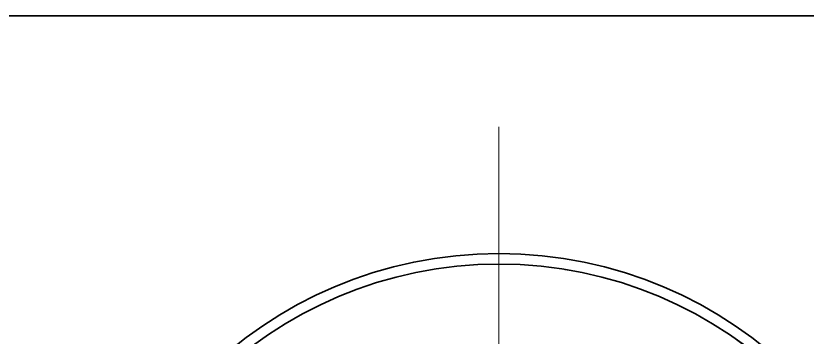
# Model space of a CAD drawing. Header units: millimetres. Extents: x -10155 to 20189, y -25550 to -22580.
# Drawn here: x -8988.89 to -8973.91, y -23833.09 to -23827 of the extents above; entities that cross this region are included whole.
import ezdxf

# ---------------------------------------------------------------- set-up
doc = ezdxf.new("R2010")
doc.units = ezdxf.units.MM
for name, pattern in [('CENTER-HOKUTO', [23, 20, -1, 1, -1]), ('DASHDOT', [18.5, 12, -3, 0.5, -3]), ('HIDDEN-HOKUTO', [3.8, 2.5, -1.3])]:
    doc.linetypes.add(name, pattern=pattern)
doc.layers.add('AM_7', color=2, linetype='CENTER-HOKUTO', lineweight=30)
doc.layers.add('AM_HID', color=1, linetype='HIDDEN-HOKUTO', lineweight=25)

msp = doc.modelspace()

# ---------------------------------------------------------------- linework, layer by layer
at = {"color": 7, "lineweight": 35}
msp.add_line((-8968.748, -23827.004), (-9004.748, -23827.004), dxfattribs=at)
for radius in [8, 7.8]:
    msp.add_circle((-8979.748, -23839.504), radius, dxfattribs=at)
at = {"layer": 'AM_7', "color": 2, "linetype": 'DASHDOT', "lineweight": 13}
msp.add_line((-8979.748, -23829.104), (-8979.748, -23849.904), dxfattribs=at)
at = {"layer": 'AM_HID', "color": 1, "lineweight": 13, "ltscale": 5}
msp.add_circle((-8979.748, -23839.504), 7.8, dxfattribs=at)

doc.saveas('drawing.dxf')
